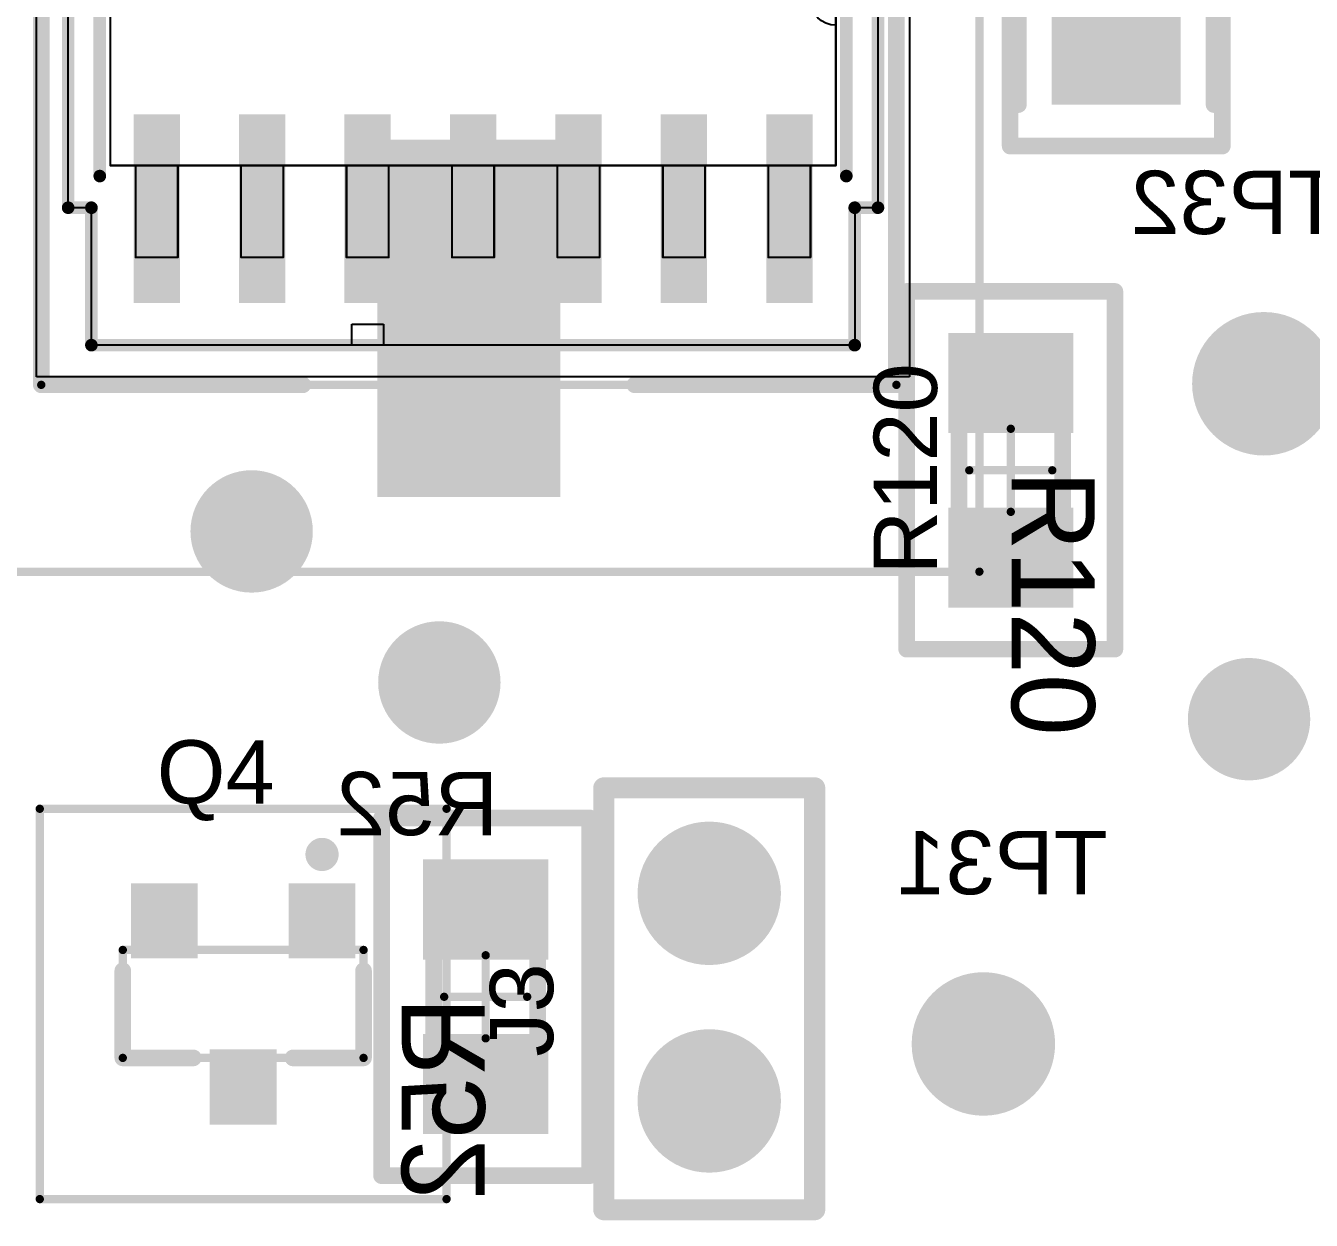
# Model space of a CAD drawing. Header units: millimetres. Extents: x 54 to 247, y 53 to 195.
# Drawn here: x 145.23 to 160.72, y 95.26 to 109.65 of the extents above; entities that cross this region are included whole.
import ezdxf

# ---------------------------------------------------------------- set-up
doc = ezdxf.new("R2010")
doc.units = ezdxf.units.MM
for name, color, linetype in [('BottomOverlay', 54, 'Continuous'), ('BottomPaste', 16, 'Continuous'), ('BottomSolder', 6, 'Continuous'), ('Mechanical10', 56, 'Continuous'), ('Mechanical12', 56, 'Continuous'), ('Mechanical13', 56, 'Continuous'), ('Mechanical15', 56, 'Continuous'), ('Mechanical5', 56, 'Continuous'), ('MultiLayer', 9, 'Continuous'), ('PadHoleLayer', 156, 'Continuous'), ('TopOverlay', 2, 'Continuous'), ('TopPaste', 8, 'Continuous'), ('TopSolder', 216, 'Continuous'), ('ViaHoleLayer', 16, 'Continuous')]:
    doc.layers.add(name, color=color, linetype=linetype)
doc.styles.add('Arial', font='arial.ttf', dxfattribs={"height": 0.2})

# ---------------------------------------------------------------- blocks, each defined once
blk = doc.blocks.new('V______CRCW0805__3_IPC_A_20')
at = {"layer": 'TopPaste'}
for points in [[(-1.654, 0.754), (-0.448, 0.754), (-0.448, -0.754), (-1.654, -0.754)], [(0.448, 0.754), (1.654, 0.754), (1.654, -0.754), (0.448, -0.754)]]:
    blk.add_hatch(color=8, dxfattribs=at).paths.add_polyline_path(points)
at = {"layer": 'TopSolder'}
for points in [[(-1.654, 0.754), (-0.448, 0.754), (-0.448, -0.754), (-1.654, -0.754)], [(0.448, 0.754), (1.654, 0.754), (1.654, -0.754), (0.448, -0.754)]]:
    blk.add_hatch(color=216, dxfattribs=at).paths.add_polyline_path(points)
at = {"layer": 'Mechanical10', "const_width": 0.2}
for points in [[(2.154, 1.254), (-2.154, 1.254)], [(-2.154, -1.254), (-2.154, 1.254)], [(2.154, -1.254), (2.154, 1.254)], [(2.154, -1.254), (-2.154, -1.254)]]:
    blk.add_lwpolyline(points, dxfattribs=at)
at = {"layer": 'Mechanical10', "const_width": 0.1}
for points in [[(-2.204, 1.254, 1), (-2.104, 1.254, 1)], [(-2.204, 1.254, 1), (-2.104, 1.254, 1)], [(2.104, 1.254, 1), (2.204, 1.254, 1)], [(2.104, 1.254, 1), (2.204, 1.254, 1)], [(-2.204, -1.254, 1), (-2.104, -1.254, 1)], [(-2.204, -1.254, 1), (-2.104, -1.254, 1)], [(2.104, -1.254, 1), (2.204, -1.254, 1)], [(2.104, -1.254, 1), (2.204, -1.254, 1)]]:
    blk.add_lwpolyline(points, format="xyb", close=True, dxfattribs=at)
at = {"layer": 'Mechanical12', "const_width": 0.2}
for points in [[(1, 0.625), (-1, 0.625)], [(-1, -0.625), (-1, 0.625)], [(1, -0.625), (1, 0.625)], [(1, -0.625), (-1, -0.625)]]:
    blk.add_lwpolyline(points, dxfattribs=at)
at = {"layer": 'Mechanical12', "const_width": 0.1}
for points in [[(-1.05, 0.625, 1), (-0.95, 0.625, 1)], [(-1.05, 0.625, 1), (-0.95, 0.625, 1)], [(0.95, 0.625, 1), (1.05, 0.625, 1)], [(0.95, 0.625, 1), (1.05, 0.625, 1)], [(-1.05, -0.625, 1), (-0.95, -0.625, 1)], [(-1.05, -0.625, 1), (-0.95, -0.625, 1)], [(0.95, -0.625, 1), (1.05, -0.625, 1)], [(0.95, -0.625, 1), (1.05, -0.625, 1)]]:
    blk.add_lwpolyline(points, format="xyb", close=True, dxfattribs=at)
at = {"layer": 'Mechanical15'}
for points, const_width in [([(2.154, 1.254), (-2.154, 1.254)], 0.2), ([(-2.154, -1.254), (-2.154, 1.254)], 0.2), ([(2.154, -1.254), (2.154, 1.254)], 0.2), ([(0, -0.5), (0, 0.5)], 0.1), ([(0.5, 0), (-0.5, 0)], 0.1), ([(2.154, -1.254), (-2.154, -1.254)], 0.2)]:
    blk.add_lwpolyline(points, dxfattribs=dict(at, const_width=const_width))
for points, const_width in [([(-2.204, 1.254, 1), (-2.104, 1.254, 1)], 0.1), ([(-2.204, 1.254, 1), (-2.104, 1.254, 1)], 0.1), ([(2.104, 1.254, 1), (2.204, 1.254, 1)], 0.1), ([(2.104, 1.254, 1), (2.204, 1.254, 1)], 0.1), ([(-0.025, 0.5, 1), (0.025, 0.5, 1)], 0.05), ([(-0.525, 0, 1), (-0.475, 0, 1)], 0.05), ([(0.475, 0, 1), (0.525, 0, 1)], 0.05), ([(-0.025, -0.5, 1), (0.025, -0.5, 1)], 0.05), ([(-2.204, -1.254, 1), (-2.104, -1.254, 1)], 0.1), ([(-2.204, -1.254, 1), (-2.104, -1.254, 1)], 0.1), ([(2.104, -1.254, 1), (2.204, -1.254, 1)], 0.1), ([(2.104, -1.254, 1), (2.204, -1.254, 1)], 0.1)]:
    blk.add_lwpolyline(points, format="xyb", close=True, dxfattribs=dict(at, const_width=const_width))
at = {"layer": 'TopOverlay', "const_width": 0.2}
for points in [[(0.073, 0.625), (-0.073, 0.625)], [(0.073, -0.625), (-0.073, -0.625)]]:
    blk.add_lwpolyline(points, dxfattribs=at)
at = {"layer": 'TopOverlay', "const_width": 0.1}
for points in [[(-0.123, 0.625, 1), (-0.023, 0.625, 1)], [(0.023, 0.625, 1), (0.123, 0.625, 1)], [(-0.123, -0.625, 1), (-0.023, -0.625, 1)], [(0.023, -0.625, 1), (0.123, -0.625, 1)]]:
    blk.add_lwpolyline(points, format="xyb", close=True, dxfattribs=at)
at = {"layer": 'Mechanical10'}
blk.add_text('R120', height=1, dxfattribs=at).set_placement((0, 0.011))
blk = doc.blocks.new('D14_M_23')
at = {"layer": 'TopPaste'}
for points in [[(-3.649, 4.089), (-1.379, 4.089), (-1.379, 3.531), (-3.649, 3.531)], [(1.379, 4.089), (3.649, 4.089), (3.649, 3.531), (1.379, 3.531)], [(-3.649, 2.819), (-1.379, 2.819), (-1.379, 2.261), (-3.649, 2.261)], [(1.379, 2.819), (3.649, 2.819), (3.649, 2.261), (1.379, 2.261)], [(-3.649, 1.549), (-1.379, 1.549), (-1.379, 0.991), (-3.649, 0.991)], [(1.379, 1.549), (3.649, 1.549), (3.649, 0.991), (1.379, 0.991)], [(-3.649, 0.279), (-1.379, 0.279), (-1.379, -0.279), (-3.649, -0.279)], [(1.379, 0.279), (3.649, 0.279), (3.649, -0.279), (1.379, -0.279)], [(-3.649, -0.991), (-1.379, -0.991), (-1.379, -1.549), (-3.649, -1.549)], [(1.379, -0.991), (3.649, -0.991), (3.649, -1.549), (1.379, -1.549)], [(-3.649, -2.261), (-1.379, -2.261), (-1.379, -2.819), (-3.649, -2.819)], [(1.379, -2.261), (3.649, -2.261), (3.649, -2.819), (1.379, -2.819)], [(-3.649, -3.531), (-1.379, -3.531), (-1.379, -4.089), (-3.649, -4.089)], [(1.379, -3.531), (3.649, -3.531), (3.649, -4.089), (1.379, -4.089)]]:
    blk.add_hatch(color=8, dxfattribs=at).paths.add_polyline_path(points)
at = {"layer": 'TopSolder'}
for points in [[(-3.649, 4.089), (-1.379, 4.089), (-1.379, 3.531), (-3.649, 3.531)], [(1.379, 4.089), (3.649, 4.089), (3.649, 3.531), (1.379, 3.531)], [(-3.649, 2.819), (-1.379, 2.819), (-1.379, 2.261), (-3.649, 2.261)], [(1.379, 2.819), (3.649, 2.819), (3.649, 2.261), (1.379, 2.261)], [(-3.649, 1.549), (-1.379, 1.549), (-1.379, 0.991), (-3.649, 0.991)], [(1.379, 1.549), (3.649, 1.549), (3.649, 0.991), (1.379, 0.991)], [(-3.649, 0.279), (-1.379, 0.279), (-1.379, -0.279), (-3.649, -0.279)], [(1.379, 0.279), (3.649, 0.279), (3.649, -0.279), (1.379, -0.279)], [(-3.649, -0.991), (-1.379, -0.991), (-1.379, -1.549), (-3.649, -1.549)], [(1.379, -0.991), (3.649, -0.991), (3.649, -1.549), (1.379, -1.549)], [(-3.649, -2.261), (-1.379, -2.261), (-1.379, -2.819), (-3.649, -2.819)], [(1.379, -2.261), (3.649, -2.261), (3.649, -2.819), (1.379, -2.819)], [(-3.649, -3.531), (-1.379, -3.531), (-1.379, -4.089), (-3.649, -4.089)], [(1.379, -3.531), (3.649, -3.531), (3.649, -4.089), (1.379, -4.089)]]:
    blk.add_hatch(color=216, dxfattribs=at).paths.add_polyline_path(points)
at = {"layer": 'Mechanical13', "const_width": 0.0127}
for points in [[(-2, 4.369, 1), (-1.988, 4.369, 1)], [(-2, 4.369, 1), (-1.988, 4.369, 1)], [(1.988, 4.369, 1), (2, 4.369, 1)], [(1.988, 4.369, 1), (2, 4.369, 1)], [(-3.105, 4.064, 1), (-3.092, 4.064, 1)], [(-3.105, 4.064, 1), (-3.092, 4.064, 1)], [(-2, 4.064, 1), (-1.988, 4.064, 1)], [(-2, 4.064, 1), (-1.988, 4.064, 1)], [(1.988, 4.064, 1), (2, 4.064, 1)], [(1.988, 4.064, 1), (2, 4.064, 1)], [(3.092, 4.064, 1), (3.105, 4.064, 1)], [(3.092, 4.064, 1), (3.105, 4.064, 1)], [(-3.105, 3.556, 1), (-3.092, 3.556, 1)], [(-3.105, 3.556, 1), (-3.092, 3.556, 1)], [(-2, 3.556, 1), (-1.988, 3.556, 1)], [(-2, 3.556, 1), (-1.988, 3.556, 1)], [(1.988, 3.556, 1), (2, 3.556, 1)], [(1.988, 3.556, 1), (2, 3.556, 1)], [(3.092, 3.556, 1), (3.105, 3.556, 1)], [(3.092, 3.556, 1), (3.105, 3.556, 1)], [(-3.105, 2.794, 1), (-3.092, 2.794, 1)], [(-3.105, 2.794, 1), (-3.092, 2.794, 1)], [(-2, 2.794, 1), (-1.988, 2.794, 1)], [(-2, 2.794, 1), (-1.988, 2.794, 1)], [(1.988, 2.794, 1), (2, 2.794, 1)], [(1.988, 2.794, 1), (2, 2.794, 1)], [(3.092, 2.794, 1), (3.105, 2.794, 1)], [(3.092, 2.794, 1), (3.105, 2.794, 1)], [(-3.105, 2.286, 1), (-3.092, 2.286, 1)], [(-3.105, 2.286, 1), (-3.092, 2.286, 1)], [(-2, 2.286, 1), (-1.988, 2.286, 1)], [(-2, 2.286, 1), (-1.988, 2.286, 1)], [(1.988, 2.286, 1), (2, 2.286, 1)], [(1.988, 2.286, 1), (2, 2.286, 1)], [(3.092, 2.286, 1), (3.105, 2.286, 1)], [(3.092, 2.286, 1), (3.105, 2.286, 1)], [(-3.105, 1.524, 1), (-3.092, 1.524, 1)], [(-3.105, 1.524, 1), (-3.092, 1.524, 1)], [(-2, 1.524, 1), (-1.988, 1.524, 1)], [(-2, 1.524, 1), (-1.988, 1.524, 1)], [(1.988, 1.524, 1), (2, 1.524, 1)], [(1.988, 1.524, 1), (2, 1.524, 1)], [(3.092, 1.524, 1), (3.105, 1.524, 1)], [(3.092, 1.524, 1), (3.105, 1.524, 1)], [(-3.105, 1.016, 1), (-3.092, 1.016, 1)], [(-3.105, 1.016, 1), (-3.092, 1.016, 1)], [(-2, 1.016, 1), (-1.988, 1.016, 1)], [(-2, 1.016, 1), (-1.988, 1.016, 1)], [(1.988, 1.016, 1), (2, 1.016, 1)], [(1.988, 1.016, 1), (2, 1.016, 1)], [(3.092, 1.016, 1), (3.105, 1.016, 1)], [(3.092, 1.016, 1), (3.105, 1.016, 1)], [(-3.105, 0.254, 1), (-3.092, 0.254, 1)], [(-3.105, 0.254, 1), (-3.092, 0.254, 1)], [(-2, 0.254, 1), (-1.988, 0.254, 1)], [(-2, 0.254, 1), (-1.988, 0.254, 1)], [(1.988, 0.254, 1), (2, 0.254, 1)], [(1.988, 0.254, 1), (2, 0.254, 1)], [(3.092, 0.254, 1), (3.105, 0.254, 1)], [(3.092, 0.254, 1), (3.105, 0.254, 1)], [(-3.105, -0.254, 1), (-3.092, -0.254, 1)], [(-3.105, -0.254, 1), (-3.092, -0.254, 1)], [(-2, -0.254, 1), (-1.988, -0.254, 1)], [(-2, -0.254, 1), (-1.988, -0.254, 1)], [(1.988, -0.254, 1), (2, -0.254, 1)], [(1.988, -0.254, 1), (2, -0.254, 1)], [(3.092, -0.254, 1), (3.105, -0.254, 1)], [(3.092, -0.254, 1), (3.105, -0.254, 1)], [(-3.105, -1.016, 1), (-3.092, -1.016, 1)], [(-3.105, -1.016, 1), (-3.092, -1.016, 1)], [(-2, -1.016, 1), (-1.988, -1.016, 1)], [(-2, -1.016, 1), (-1.988, -1.016, 1)], [(1.988, -1.016, 1), (2, -1.016, 1)], [(1.988, -1.016, 1), (2, -1.016, 1)], [(3.092, -1.016, 1), (3.105, -1.016, 1)], [(3.092, -1.016, 1), (3.105, -1.016, 1)], [(-3.105, -1.524, 1), (-3.092, -1.524, 1)], [(-3.105, -1.524, 1), (-3.092, -1.524, 1)], [(-2, -1.524, 1), (-1.988, -1.524, 1)], [(-2, -1.524, 1), (-1.988, -1.524, 1)], [(1.988, -1.524, 1), (2, -1.524, 1)], [(1.988, -1.524, 1), (2, -1.524, 1)], [(3.092, -1.524, 1), (3.105, -1.524, 1)], [(3.092, -1.524, 1), (3.105, -1.524, 1)], [(-3.105, -2.286, 1), (-3.092, -2.286, 1)], [(-3.105, -2.286, 1), (-3.092, -2.286, 1)], [(-2, -2.286, 1), (-1.988, -2.286, 1)], [(-2, -2.286, 1), (-1.988, -2.286, 1)], [(1.988, -2.286, 1), (2, -2.286, 1)], [(1.988, -2.286, 1), (2, -2.286, 1)], [(3.092, -2.286, 1), (3.105, -2.286, 1)], [(3.092, -2.286, 1), (3.105, -2.286, 1)], [(-3.105, -2.794, 1), (-3.092, -2.794, 1)], [(-3.105, -2.794, 1), (-3.092, -2.794, 1)], [(-2, -2.794, 1), (-1.988, -2.794, 1)], [(-2, -2.794, 1), (-1.988, -2.794, 1)], [(1.988, -2.794, 1), (2, -2.794, 1)], [(1.988, -2.794, 1), (2, -2.794, 1)], [(3.092, -2.794, 1), (3.105, -2.794, 1)], [(3.092, -2.794, 1), (3.105, -2.794, 1)], [(-3.105, -3.556, 1), (-3.092, -3.556, 1)], [(-3.105, -3.556, 1), (-3.092, -3.556, 1)], [(-2, -3.556, 1), (-1.988, -3.556, 1)], [(-2, -3.556, 1), (-1.988, -3.556, 1)], [(1.988, -3.556, 1), (2, -3.556, 1)], [(1.988, -3.556, 1), (2, -3.556, 1)], [(3.092, -3.556, 1), (3.105, -3.556, 1)], [(3.092, -3.556, 1), (3.105, -3.556, 1)], [(-3.105, -4.064, 1), (-3.092, -4.064, 1)], [(-3.105, -4.064, 1), (-3.092, -4.064, 1)], [(-2, -4.064, 1), (-1.988, -4.064, 1)], [(-2, -4.064, 1), (-1.988, -4.064, 1)], [(1.988, -4.064, 1), (2, -4.064, 1)], [(1.988, -4.064, 1), (2, -4.064, 1)], [(3.092, -4.064, 1), (3.105, -4.064, 1)], [(3.092, -4.064, 1), (3.105, -4.064, 1)], [(-2, -4.369, 1), (-1.988, -4.369, 1)], [(-2, -4.369, 1), (-1.988, -4.369, 1)], [(1.988, -4.369, 1), (2, -4.369, 1)], [(1.988, -4.369, 1), (2, -4.369, 1)]]:
    blk.add_lwpolyline(points, format="xyb", close=True, dxfattribs=at)
at = {"layer": 'Mechanical13', "const_width": 0.0254}
for points in [[(-1.994, -4.369), (-1.994, 4.369)], [(1.994, 4.369), (-1.994, 4.369)], [(1.994, -4.369), (1.994, 4.369)], [(-3.099, 3.556), (-3.099, 4.064)], [(-1.994, 4.064), (-3.099, 4.064)], [(-1.994, 3.556), (-1.994, 4.064)], [(3.099, 4.064), (1.994, 4.064)], [(1.994, 3.556), (1.994, 4.064)], [(3.099, 3.556), (3.099, 4.064)], [(-1.994, 3.556), (-3.099, 3.556)], [(3.099, 3.556), (1.994, 3.556)], [(-3.099, 2.286), (-3.099, 2.794)], [(-1.994, 2.794), (-3.099, 2.794)], [(-1.994, 2.286), (-1.994, 2.794)], [(3.099, 2.794), (1.994, 2.794)], [(1.994, 2.286), (1.994, 2.794)], [(3.099, 2.286), (3.099, 2.794)], [(-1.994, 2.286), (-3.099, 2.286)], [(3.099, 2.286), (1.994, 2.286)], [(-3.099, 1.016), (-3.099, 1.524)], [(-1.994, 1.524), (-3.099, 1.524)], [(-1.994, 1.016), (-1.994, 1.524)], [(3.099, 1.524), (1.994, 1.524)], [(1.994, 1.016), (1.994, 1.524)], [(3.099, 1.016), (3.099, 1.524)], [(-1.994, 1.016), (-3.099, 1.016)], [(3.099, 1.016), (1.994, 1.016)], [(-3.099, -0.254), (-3.099, 0.254)], [(-1.994, 0.254), (-3.099, 0.254)], [(-1.994, -0.254), (-1.994, 0.254)], [(3.099, 0.254), (1.994, 0.254)], [(1.994, -0.254), (1.994, 0.254)], [(3.099, -0.254), (3.099, 0.254)], [(-1.994, -0.254), (-3.099, -0.254)], [(3.099, -0.254), (1.994, -0.254)], [(-3.099, -1.524), (-3.099, -1.016)], [(-1.994, -1.016), (-3.099, -1.016)], [(-1.994, -1.524), (-1.994, -1.016)], [(3.099, -1.016), (1.994, -1.016)], [(1.994, -1.524), (1.994, -1.016)], [(3.099, -1.524), (3.099, -1.016)], [(-1.994, -1.524), (-3.099, -1.524)], [(3.099, -1.524), (1.994, -1.524)], [(-3.099, -2.794), (-3.099, -2.286)], [(-1.994, -2.286), (-3.099, -2.286)], [(-1.994, -2.794), (-1.994, -2.286)], [(3.099, -2.286), (1.994, -2.286)], [(1.994, -2.794), (1.994, -2.286)], [(3.099, -2.794), (3.099, -2.286)], [(-1.994, -2.794), (-3.099, -2.794)], [(3.099, -2.794), (1.994, -2.794)], [(-3.099, -4.064), (-3.099, -3.556)], [(-1.994, -3.556), (-3.099, -3.556)], [(-1.994, -4.064), (-1.994, -3.556)], [(3.099, -3.556), (1.994, -3.556)], [(1.994, -4.064), (1.994, -3.556)], [(3.099, -4.064), (3.099, -3.556)], [(-1.994, -4.064), (-3.099, -4.064)], [(3.099, -4.064), (1.994, -4.064)], [(1.994, -4.369), (-1.994, -4.369)]]:
    blk.add_lwpolyline(points, dxfattribs=at)
at = {"layer": 'Mechanical13'}
blk.add_lwpolyline([(0.305, 4.369, -1), (-0.305, 4.369)], format="xyb", dxfattribs=at)
for points in [[(-0.305, 4.369, 1), (-0.305, 4.369, 1)], [(0.305, 4.369, 1), (0.305, 4.369, 1)]]:
    blk.add_lwpolyline(points, format="xyb", close=True, dxfattribs=at)
at = {"layer": 'Mechanical15'}
for p, q in [((-2.502, 4.597), (-2.502, 4.877)), ((-2.502, 4.877), (2.502, 4.877)), ((2.502, 4.877), (2.502, 4.597)), ((-4.157, -4.597), (-4.157, 4.597)), ((-4.157, 4.597), (-2.502, 4.597)), ((2.502, 4.597), (4.157, 4.597)), ((4.157, 4.597), (4.157, -4.597)), ((-2.502, -4.597), (-4.157, -4.597)), ((-2.502, -4.877), (-2.502, -4.597)), ((4.157, -4.597), (2.502, -4.597)), ((2.502, -4.597), (2.502, -4.877)), ((2.502, -4.877), (-2.502, -4.877))]:
    blk.add_line(p, q, dxfattribs=at)
at = {"layer": 'Mechanical15', "const_width": 0.152}
for points in [[(2.502, 4.877), (-2.502, 4.877)], [(-2.502, 4.597), (-2.502, 4.877)], [(2.502, 4.597), (2.502, 4.877)], [(-2.502, 4.597), (-4.157, 4.597)], [(-4.157, -4.597), (-4.157, 4.597)], [(4.157, 4.597), (2.502, 4.597)], [(4.157, -4.597), (4.157, 4.597)], [(-2.502, -4.597), (-4.157, -4.597)], [(-2.502, -4.877), (-2.502, -4.597)], [(2.502, -4.877), (2.502, -4.597)], [(4.157, -4.597), (2.502, -4.597)], [(2.502, -4.877), (-2.502, -4.877)]]:
    blk.add_lwpolyline(points, dxfattribs=at)
at = {"layer": 'Mechanical15', "const_width": 0.0762}
for points in [[(-2.54, 4.877, 1), (-2.464, 4.877, 1)], [(-2.54, 4.877, 1), (-2.464, 4.877, 1)], [(2.464, 4.877, 1), (2.54, 4.877, 1)], [(2.464, 4.877, 1), (2.54, 4.877, 1)], [(-4.195, 4.597, 1), (-4.119, 4.597, 1)], [(-4.195, 4.597, 1), (-4.119, 4.597, 1)], [(-2.54, 4.597, 1), (-2.464, 4.597, 1)], [(-2.54, 4.597, 1), (-2.464, 4.597, 1)], [(2.464, 4.597, 1), (2.54, 4.597, 1)], [(2.464, 4.597, 1), (2.54, 4.597, 1)], [(4.119, 4.597, 1), (4.195, 4.597, 1)], [(4.119, 4.597, 1), (4.195, 4.597, 1)], [(-4.195, -4.597, 1), (-4.119, -4.597, 1)], [(-4.195, -4.597, 1), (-4.119, -4.597, 1)], [(-2.54, -4.597, 1), (-2.464, -4.597, 1)], [(-2.54, -4.597, 1), (-2.464, -4.597, 1)], [(2.464, -4.597, 1), (2.54, -4.597, 1)], [(2.464, -4.597, 1), (2.54, -4.597, 1)], [(4.119, -4.597, 1), (4.195, -4.597, 1)], [(4.119, -4.597, 1), (4.195, -4.597, 1)], [(-2.54, -4.877, 1), (-2.464, -4.877, 1)], [(-2.54, -4.877, 1), (-2.464, -4.877, 1)], [(2.464, -4.877, 1), (2.54, -4.877, 1)], [(2.464, -4.877, 1), (2.54, -4.877, 1)]]:
    blk.add_lwpolyline(points, format="xyb", close=True, dxfattribs=at)
at = {"layer": 'Mechanical5'}
for p, q in [((-4.538, -5.258), (-4.538, 5.258)), ((-4.538, 5.258), (4.538, 5.258)), ((4.538, 5.258), (4.538, -5.258)), ((4.538, -5.258), (-4.538, -5.258))]:
    blk.add_line(p, q, dxfattribs=at)
at = {"layer": 'TopOverlay'}
for p, q in [((3.903, -1.46), (3.903, -1.079)), ((3.903, -1.079), (4.157, -1.079)), ((4.157, -1.079), (4.157, -1.46)), ((4.157, -1.46), (3.903, -1.46))]:
    blk.add_line(p, q, dxfattribs=at)
at = {"layer": 'TopOverlay', "const_width": 0.152}
for points in [[(2.121, 4.496), (-2.121, 4.496)], [(2.121, -4.496), (-2.121, -4.496)]]:
    blk.add_lwpolyline(points, dxfattribs=at)
at = {"layer": 'TopOverlay', "const_width": 0.0762}
for points in [[(-2.159, 4.496, 1), (-2.083, 4.496, 1)], [(2.083, 4.496, 1), (2.159, 4.496, 1)], [(-2.159, -4.496, 1), (-2.083, -4.496, 1)], [(2.083, -4.496, 1), (2.159, -4.496, 1)]]:
    blk.add_lwpolyline(points, format="xyb", close=True, dxfattribs=at)
at = {"layer": 'Mechanical13'}
blk.add_text('*', height=1.27, dxfattribs=at).set_placement((-1.93, 3.023))
at = {"layer": 'TopOverlay'}
blk.add_text('*', height=1.27, dxfattribs=at).set_placement((-3.085, 4.241))
blk = doc.blocks.new('T____P_____B_76')
at = {"layer": 'BottomSolder'}
h = blk.add_hatch(color=6, dxfattribs=at)
edge = h.paths.add_edge_path()
edge.add_arc((0, 0), 0.864, 0, 360)
h = blk.add_hatch(color=6, dxfattribs=at)
edge = h.paths.add_edge_path()
edge.add_arc((0, 0), 0.864, 0, 360)
at = {"layer": 'MultiLayer'}
h = blk.add_hatch(color=9, dxfattribs=at)
edge = h.paths.add_edge_path()
edge.add_arc((0, 0), 0.762, 0, 360)
at = {"layer": 'PadHoleLayer'}
h = blk.add_hatch(color=156, dxfattribs=at)
edge = h.paths.add_edge_path()
edge.add_arc((0, 0), 0.381, 0, 360)
at = {"layer": 'TopSolder'}
h = blk.add_hatch(color=216, dxfattribs=at)
edge = h.paths.add_edge_path()
edge.add_arc((0, 0), 0.864, 0, 360)
h = blk.add_hatch(color=216, dxfattribs=at)
edge = h.paths.add_edge_path()
edge.add_arc((0, 0), 0.864, 0, 360)
at = {"layer": 'ViaHoleLayer'}
h = blk.add_hatch(color=16, dxfattribs=at)
edge = h.paths.add_edge_path()
edge.add_arc((0, 0), 0.356, 0, 360)
blk = doc.blocks.new('T____P_____B_77')
at = {"layer": 'BottomSolder'}
h = blk.add_hatch(color=6, dxfattribs=at)
edge = h.paths.add_edge_path()
edge.add_arc((0, 0), 0.864, 0, 360)
h = blk.add_hatch(color=6, dxfattribs=at)
edge = h.paths.add_edge_path()
edge.add_arc((0, 0), 0.864, 0, 360)
at = {"layer": 'MultiLayer'}
h = blk.add_hatch(color=9, dxfattribs=at)
edge = h.paths.add_edge_path()
edge.add_arc((0, 0), 0.762, 0, 360)
at = {"layer": 'PadHoleLayer'}
h = blk.add_hatch(color=156, dxfattribs=at)
edge = h.paths.add_edge_path()
edge.add_arc((0, 0), 0.381, 0, 360)
at = {"layer": 'TopSolder'}
h = blk.add_hatch(color=216, dxfattribs=at)
edge = h.paths.add_edge_path()
edge.add_arc((0, 0), 0.864, 0, 360)
h = blk.add_hatch(color=216, dxfattribs=at)
edge = h.paths.add_edge_path()
edge.add_arc((0, 0), 0.864, 0, 360)
at = {"layer": 'ViaHoleLayer'}
h = blk.add_hatch(color=16, dxfattribs=at)
edge = h.paths.add_edge_path()
edge.add_arc((0, 0), 0.356, 0, 360)
blk = doc.blocks.new('V______CRCW0805__3_IPC_A_B_116')
at = {"layer": 'BottomPaste'}
for points in [[(-1.654, 0.754), (-0.448, 0.754), (-0.448, -0.754), (-1.654, -0.754)], [(0.448, 0.754), (1.654, 0.754), (1.654, -0.754), (0.448, -0.754)]]:
    blk.add_hatch(color=16, dxfattribs=at).paths.add_polyline_path(points)
at = {"layer": 'BottomSolder'}
for points in [[(-1.654, 0.754), (-0.448, 0.754), (-0.448, -0.754), (-1.654, -0.754)], [(0.448, 0.754), (1.654, 0.754), (1.654, -0.754), (0.448, -0.754)]]:
    blk.add_hatch(color=6, dxfattribs=at).paths.add_polyline_path(points)
at = {"layer": 'BottomOverlay', "const_width": 0.2}
for points in [[(0.073, 0.625), (-0.073, 0.625)], [(0.073, -0.625), (-0.073, -0.625)]]:
    blk.add_lwpolyline(points, dxfattribs=at)
at = {"layer": 'BottomOverlay', "const_width": 0.1}
for points in [[(-0.123, 0.625, 1), (-0.023, 0.625, 1)], [(0.023, 0.625, 1), (0.123, 0.625, 1)], [(-0.123, -0.625, 1), (-0.023, -0.625, 1)], [(0.023, -0.625, 1), (0.123, -0.625, 1)]]:
    blk.add_lwpolyline(points, format="xyb", close=True, dxfattribs=at)
at = {"layer": 'Mechanical10', "const_width": 0.2}
for points in [[(-2.154, -1.254), (-2.154, 1.254)], [(2.154, 1.254), (-2.154, 1.254)], [(2.154, -1.254), (2.154, 1.254)], [(2.154, -1.254), (-2.154, -1.254)]]:
    blk.add_lwpolyline(points, dxfattribs=at)
at = {"layer": 'Mechanical10', "const_width": 0.1}
for points in [[(-2.204, 1.254, 1), (-2.104, 1.254, 1)], [(-2.204, 1.254, 1), (-2.104, 1.254, 1)], [(2.104, 1.254, 1), (2.204, 1.254, 1)], [(2.104, 1.254, 1), (2.204, 1.254, 1)], [(-2.204, -1.254, 1), (-2.104, -1.254, 1)], [(-2.204, -1.254, 1), (-2.104, -1.254, 1)], [(2.104, -1.254, 1), (2.204, -1.254, 1)], [(2.104, -1.254, 1), (2.204, -1.254, 1)]]:
    blk.add_lwpolyline(points, format="xyb", close=True, dxfattribs=at)
at = {"layer": 'Mechanical12', "const_width": 0.2}
for points in [[(-1, -0.625), (-1, 0.625)], [(1, 0.625), (-1, 0.625)], [(1, -0.625), (1, 0.625)], [(1, -0.625), (-1, -0.625)]]:
    blk.add_lwpolyline(points, dxfattribs=at)
at = {"layer": 'Mechanical12', "const_width": 0.1}
for points in [[(-1.05, 0.625, 1), (-0.95, 0.625, 1)], [(-1.05, 0.625, 1), (-0.95, 0.625, 1)], [(0.95, 0.625, 1), (1.05, 0.625, 1)], [(0.95, 0.625, 1), (1.05, 0.625, 1)], [(-1.05, -0.625, 1), (-0.95, -0.625, 1)], [(-1.05, -0.625, 1), (-0.95, -0.625, 1)], [(0.95, -0.625, 1), (1.05, -0.625, 1)], [(0.95, -0.625, 1), (1.05, -0.625, 1)]]:
    blk.add_lwpolyline(points, format="xyb", close=True, dxfattribs=at)
at = {"layer": 'Mechanical15'}
for points, const_width in [([(-2.154, -1.254), (-2.154, 1.254)], 0.2), ([(2.154, 1.254), (-2.154, 1.254)], 0.2), ([(2.154, -1.254), (2.154, 1.254)], 0.2), ([(0, -0.5), (0, 0.5)], 0.1), ([(0.5, 0), (-0.5, 0)], 0.1), ([(2.154, -1.254), (-2.154, -1.254)], 0.2)]:
    blk.add_lwpolyline(points, dxfattribs=dict(at, const_width=const_width))
for points, const_width in [([(-2.204, 1.254, 1), (-2.104, 1.254, 1)], 0.1), ([(-2.204, 1.254, 1), (-2.104, 1.254, 1)], 0.1), ([(2.104, 1.254, 1), (2.204, 1.254, 1)], 0.1), ([(2.104, 1.254, 1), (2.204, 1.254, 1)], 0.1), ([(-0.025, 0.5, 1), (0.025, 0.5, 1)], 0.05), ([(-0.525, 0, 1), (-0.475, 0, 1)], 0.05), ([(0.475, 0, 1), (0.525, 0, 1)], 0.05), ([(-0.025, -0.5, 1), (0.025, -0.5, 1)], 0.05), ([(-2.204, -1.254, 1), (-2.104, -1.254, 1)], 0.1), ([(-2.204, -1.254, 1), (-2.104, -1.254, 1)], 0.1), ([(2.104, -1.254, 1), (2.204, -1.254, 1)], 0.1), ([(2.104, -1.254, 1), (2.204, -1.254, 1)], 0.1)]:
    blk.add_lwpolyline(points, format="xyb", close=True, dxfattribs=dict(at, const_width=const_width))
at = {"layer": 'Mechanical10', "text_generation_flag": 2}
blk.add_text('R52', height=1, rotation=-180, dxfattribs=at).set_placement((0, -0.011))
blk = doc.blocks.new('BC847B215_145')
at = {"layer": 'TopPaste'}
for points in [[(-0.3, 0.65), (-0.3, 1.35), (0.3, 1.35), (0.3, 0.65)], [(-1.25, -1.35), (-1.25, -0.65), (-0.65, -0.65), (-0.65, -1.35)], [(0.65, -1.35), (0.65, -0.65), (1.25, -0.65), (1.25, -1.35)]]:
    blk.add_hatch(color=8, dxfattribs=at).paths.add_polyline_path(points)
at = {"layer": 'TopSolder'}
for points in [[(-0.402, 0.548), (-0.402, 1.452), (0.402, 1.452), (0.402, 0.548)], [(-1.352, -1.452), (-1.352, -0.548), (-0.548, -0.548), (-0.548, -1.452)], [(0.548, -1.452), (0.548, -0.548), (1.352, -0.548), (1.352, -1.452)]]:
    blk.add_hatch(color=216, dxfattribs=at).paths.add_polyline_path(points)
at = {"layer": 'Mechanical13', "const_width": 0.1}
for points in [[(-1.45, 0.65), (-1.45, -0.65)], [(1.45, 0.65), (-1.45, 0.65)], [(1.45, 0.65), (1.45, -0.65)], [(1.45, -0.65), (-1.45, -0.65)]]:
    blk.add_lwpolyline(points, dxfattribs=at)
at = {"layer": 'Mechanical13', "const_width": 0.05}
for points in [[(-1.475, 0.65, 1), (-1.425, 0.65, 1)], [(-1.475, 0.65, 1), (-1.425, 0.65, 1)], [(1.425, 0.65, 1), (1.475, 0.65, 1)], [(1.425, 0.65, 1), (1.475, 0.65, 1)], [(-1.475, -0.65, 1), (-1.425, -0.65, 1)], [(-1.475, -0.65, 1), (-1.425, -0.65, 1)], [(1.425, -0.65, 1), (1.475, -0.65, 1)], [(1.425, -0.65, 1), (1.475, -0.65, 1)]]:
    blk.add_lwpolyline(points, format="xyb", close=True, dxfattribs=at)
at = {"layer": 'Mechanical15', "const_width": 0.1}
for points in [[(-2.45, 2.35), (-2.45, -2.35)], [(2.45, 2.35), (-2.45, 2.35)], [(2.45, 2.35), (2.45, -2.35)], [(2.45, -2.35), (-2.45, -2.35)]]:
    blk.add_lwpolyline(points, dxfattribs=at)
at = {"layer": 'Mechanical15', "const_width": 0.05}
for points in [[(-2.475, 2.35, 1), (-2.425, 2.35, 1)], [(-2.475, 2.35, 1), (-2.425, 2.35, 1)], [(2.425, 2.35, 1), (2.475, 2.35, 1)], [(2.425, 2.35, 1), (2.475, 2.35, 1)], [(-2.475, -2.35, 1), (-2.425, -2.35, 1)], [(-2.475, -2.35, 1), (-2.425, -2.35, 1)], [(2.425, -2.35, 1), (2.475, -2.35, 1)], [(2.425, -2.35, 1), (2.475, -2.35, 1)]]:
    blk.add_lwpolyline(points, format="xyb", close=True, dxfattribs=at)
at = {"layer": 'TopOverlay', "const_width": 0.2}
for points in [[(-1.45, 0.65), (-1.45, -0.4)], [(-0.6, 0.65), (-1.45, 0.65)], [(1.45, 0.65), (0.6, 0.65)], [(1.45, 0.65), (1.45, -0.4)]]:
    blk.add_lwpolyline(points, dxfattribs=at)
at = {"layer": 'TopOverlay', "const_width": 0.1}
for points in [[(-1.5, 0.65, 1), (-1.4, 0.65, 1)], [(-1.5, 0.65, 1), (-1.4, 0.65, 1)], [(-0.65, 0.65, 1), (-0.55, 0.65, 1)], [(0.55, 0.65, 1), (0.65, 0.65, 1)], [(1.4, 0.65, 1), (1.5, 0.65, 1)], [(1.4, 0.65, 1), (1.5, 0.65, 1)], [(-1.5, -0.4, 1), (-1.4, -0.4, 1)], [(1.4, -0.4, 1), (1.5, -0.4, 1)], [(-1.1, -1.8, 1), (-1, -1.8, 1)], [(-1.1, -1.8, 1), (-1, -1.8, 1)], [(-0.9, -1.8, 1), (-0.8, -1.8, 1)], [(-0.9, -1.8, 1), (-0.8, -1.8, 1)]]:
    blk.add_lwpolyline(points, format="xyb", close=True, dxfattribs=at)
at = {"layer": 'TopOverlay', "const_width": 0.2}
for points in [[(-1.05, -1.8, -1), (-0.85, -1.8)], [(-0.85, -1.8, -1), (-1.05, -1.8)]]:
    blk.add_lwpolyline(points, format="xyb", dxfattribs=at)
blk = doc.blocks.new('J______2_54_155')
at = {"layer": 'BottomSolder'}
h = blk.add_hatch(color=6, dxfattribs=at)
edge = h.paths.add_edge_path()
edge.add_arc((0, 0), 0.8636, 0, 360)
h = blk.add_hatch(color=6, dxfattribs=at)
edge = h.paths.add_edge_path()
edge.add_arc((2.5, 0), 0.8636, 0, 360)
at = {"layer": 'MultiLayer'}
h = blk.add_hatch(color=9, dxfattribs=at)
edge = h.paths.add_edge_path()
edge.add_arc((0, 0), 0.762, 0, 360)
h = blk.add_hatch(color=9, dxfattribs=at)
edge = h.paths.add_edge_path()
edge.add_arc((2.5, 0), 0.762, 0, 360)
at = {"layer": 'PadHoleLayer'}
h = blk.add_hatch(color=156, dxfattribs=at)
edge = h.paths.add_edge_path()
edge.add_arc((0, 0), 0.381, 0, 360)
h = blk.add_hatch(color=156, dxfattribs=at)
edge = h.paths.add_edge_path()
edge.add_arc((2.5, 0), 0.381, 0, 360)
at = {"layer": 'TopSolder'}
h = blk.add_hatch(color=216, dxfattribs=at)
edge = h.paths.add_edge_path()
edge.add_arc((0, 0), 0.8636, 0, 360)
h = blk.add_hatch(color=216, dxfattribs=at)
edge = h.paths.add_edge_path()
edge.add_arc((2.5, 0), 0.8636, 0, 360)
at = {"layer": 'BottomOverlay', "const_width": 0.254}
for points in [[(3.81, 1.27), (-1.27, 1.27)], [(-1.27, -1.27), (-1.27, 1.27)], [(3.81, -1.27), (3.81, 1.27)], [(3.81, -1.27), (-1.27, -1.27)]]:
    blk.add_lwpolyline(points, dxfattribs=at)
at = {"layer": 'BottomOverlay', "const_width": 0.127}
for points in [[(-1.3335, 1.27, 1), (-1.2065, 1.27, 1)], [(-1.3335, 1.27, 1), (-1.2065, 1.27, 1)], [(3.7465, 1.27, 1), (3.8735, 1.27, 1)], [(3.7465, 1.27, 1), (3.8735, 1.27, 1)], [(-1.3335, -1.27, 1), (-1.2065, -1.27, 1)], [(-1.3335, -1.27, 1), (-1.2065, -1.27, 1)], [(3.7465, -1.27, 1), (3.8735, -1.27, 1)], [(3.7465, -1.27, 1), (3.8735, -1.27, 1)]]:
    blk.add_lwpolyline(points, format="xyb", close=True, dxfattribs=at)
at = {"layer": 'TopOverlay', "const_width": 0.254}
for points in [[(3.81, 1.27), (-1.27, 1.27)], [(-1.27, -1.27), (-1.27, 1.27)], [(3.81, -1.27), (3.81, 1.27)], [(0.254, -1.27), (-1.27, -1.27)], [(2.286, -1.27), (0.254, -1.27)], [(3.81, -1.27), (2.286, -1.27)]]:
    blk.add_lwpolyline(points, dxfattribs=at)
at = {"layer": 'TopOverlay', "const_width": 0.127}
for points in [[(-1.3335, 1.27, 1), (-1.2065, 1.27, 1)], [(-1.3335, 1.27, 1), (-1.2065, 1.27, 1)], [(3.7465, 1.27, 1), (3.8735, 1.27, 1)], [(3.7465, 1.27, 1), (3.8735, 1.27, 1)], [(-1.3335, -1.27, 1), (-1.2065, -1.27, 1)], [(-1.3335, -1.27, 1), (-1.2065, -1.27, 1)], [(0.1905, -1.27, 1), (0.3175, -1.27, 1)], [(0.1905, -1.27, 1), (0.3175, -1.27, 1)], [(2.2225, -1.27, 1), (2.3495, -1.27, 1)], [(2.2225, -1.27, 1), (2.3495, -1.27, 1)], [(3.7465, -1.27, 1), (3.8735, -1.27, 1)], [(3.7465, -1.27, 1), (3.8735, -1.27, 1)]]:
    blk.add_lwpolyline(points, format="xyb", close=True, dxfattribs=at)
blk = doc.blocks.new('EEEFK1V331P_B_164')
at = {"layer": 'BottomPaste'}
blk.add_hatch(color=16, dxfattribs=at).paths.add_polyline_path([(1, -2.3), (1, -6.4), (-1, -6.4), (-1, -2.3)])
at = {"layer": 'BottomSolder'}
blk.add_hatch(color=6, dxfattribs=at).paths.add_polyline_path([(1.102, -2.198), (1.102, -6.502), (-1.102, -6.502), (-1.102, -2.198)])
at = {"layer": 'BottomOverlay', "const_width": 0.2}
for points in [[(-5.15, -5.15), (-5.15, 3.75)], [(5.15, -5.15), (5.15, 3.75)], [(-5.15, -5.15), (-2, -5.15)], [(2, -5.15), (5.15, -5.15)]]:
    blk.add_lwpolyline(points, dxfattribs=at)
at = {"layer": 'BottomOverlay', "const_width": 0.1}
for points in [[(-5.2, -5.15, 1), (-5.1, -5.15, 1)], [(-5.2, -5.15, 1), (-5.1, -5.15, 1)], [(-2.05, -5.15, 1), (-1.95, -5.15, 1)], [(1.95, -5.15, 1), (2.05, -5.15, 1)], [(5.1, -5.15, 1), (5.2, -5.15, 1)], [(5.1, -5.15, 1), (5.2, -5.15, 1)]]:
    blk.add_lwpolyline(points, format="xyb", close=True, dxfattribs=at)
at = {"layer": 'Mechanical13', "const_width": 0.1}
for points in [[(-5.15, -5.15), (-5.15, 3.75)], [(5.15, -5.15), (5.15, 3.75)], [(-5.15, -5.15), (5.15, -5.15)]]:
    blk.add_lwpolyline(points, dxfattribs=at)
at = {"layer": 'Mechanical13', "const_width": 0.05}
for points in [[(-5.175, -5.15, 1), (-5.125, -5.15, 1)], [(-5.175, -5.15, 1), (-5.125, -5.15, 1)], [(5.125, -5.15, 1), (5.175, -5.15, 1)], [(5.125, -5.15, 1), (5.175, -5.15, 1)]]:
    blk.add_lwpolyline(points, format="xyb", close=True, dxfattribs=at)
at = {"layer": 'Mechanical15', "const_width": 0.1}
for points in [[(6.15, -7.4), (6.15, 7.4)], [(-6.15, -7.4), (6.15, -7.4)]]:
    blk.add_lwpolyline(points, dxfattribs=at)
at = {"layer": 'Mechanical15', "const_width": 0.05}
blk.add_lwpolyline([(6.125, -7.4, 1), (6.175, -7.4, 1)], format="xyb", close=True, dxfattribs=at)
blk.add_lwpolyline([(6.125, -7.4, 1), (6.175, -7.4, 1)], format="xyb", close=True, dxfattribs=at)
blk = doc.blocks.new('KEMET_C0805C_DN_IPC_A_B_166')
at = {"layer": 'BottomPaste'}
for points in [[(-1.653, 0.778), (-0.148, 0.778), (-0.148, -0.778), (-1.653, -0.778)], [(0.148, 0.778), (1.653, 0.778), (1.653, -0.778), (0.148, -0.778)]]:
    blk.add_hatch(color=16, dxfattribs=at).paths.add_polyline_path(points)
at = {"layer": 'BottomSolder'}
for points in [[(-1.653, 0.778), (-0.148, 0.778), (-0.148, -0.778), (-1.653, -0.778)], [(0.148, 0.778), (1.653, 0.778), (1.653, -0.778), (0.148, -0.778)]]:
    blk.add_hatch(color=6, dxfattribs=at).paths.add_polyline_path(points)
at = {"layer": 'BottomOverlay', "const_width": 0.2}
for points in [[(-1.653, 1.178), (1.653, 1.178)], [(-1.653, -1.178), (1.653, -1.178)]]:
    blk.add_lwpolyline(points, dxfattribs=at)
at = {"layer": 'BottomOverlay', "const_width": 0.1}
for points in [[(-1.703, 1.178, 1), (-1.603, 1.178, 1)], [(1.603, 1.178, 1), (1.703, 1.178, 1)], [(-1.703, -1.178, 1), (-1.603, -1.178, 1)], [(1.603, -1.178, 1), (1.703, -1.178, 1)]]:
    blk.add_lwpolyline(points, format="xyb", close=True, dxfattribs=at)
at = {"layer": 'Mechanical10', "const_width": 0.2}
for points in [[(-2.153, 1.278), (-2.153, -1.278)], [(-2.153, 1.278), (2.153, 1.278)], [(2.153, 1.278), (2.153, -1.278)], [(-2.153, -1.278), (2.153, -1.278)]]:
    blk.add_lwpolyline(points, dxfattribs=at)
at = {"layer": 'Mechanical10', "const_width": 0.1}
for points in [[(-2.203, 1.278, 1), (-2.103, 1.278, 1)], [(-2.203, 1.278, 1), (-2.103, 1.278, 1)], [(2.103, 1.278, 1), (2.203, 1.278, 1)], [(2.103, 1.278, 1), (2.203, 1.278, 1)], [(-2.203, -1.278, 1), (-2.103, -1.278, 1)], [(-2.203, -1.278, 1), (-2.103, -1.278, 1)], [(2.103, -1.278, 1), (2.203, -1.278, 1)], [(2.103, -1.278, 1), (2.203, -1.278, 1)]]:
    blk.add_lwpolyline(points, format="xyb", close=True, dxfattribs=at)
at = {"layer": 'Mechanical12', "const_width": 0.2}
for points in [[(-1, 0.625), (-1, -0.625)], [(-1, 0.625), (1, 0.625)], [(1, 0.625), (1, -0.625)], [(-1, -0.625), (1, -0.625)]]:
    blk.add_lwpolyline(points, dxfattribs=at)
at = {"layer": 'Mechanical12', "const_width": 0.1}
for points in [[(-1.05, 0.625, 1), (-0.95, 0.625, 1)], [(-1.05, 0.625, 1), (-0.95, 0.625, 1)], [(0.95, 0.625, 1), (1.05, 0.625, 1)], [(0.95, 0.625, 1), (1.05, 0.625, 1)], [(-1.05, -0.625, 1), (-0.95, -0.625, 1)], [(-1.05, -0.625, 1), (-0.95, -0.625, 1)], [(0.95, -0.625, 1), (1.05, -0.625, 1)], [(0.95, -0.625, 1), (1.05, -0.625, 1)]]:
    blk.add_lwpolyline(points, format="xyb", close=True, dxfattribs=at)
at = {"layer": 'Mechanical15'}
for points, const_width in [([(-2.153, 1.278), (-2.153, -1.278)], 0.2), ([(-2.153, 1.278), (2.153, 1.278)], 0.2), ([(2.153, 1.278), (2.153, -1.278)], 0.2), ([(0, 0.5), (0, -0.5)], 0.1), ([(-0.5, 0), (0.5, 0)], 0.1), ([(-2.153, -1.278), (2.153, -1.278)], 0.2)]:
    blk.add_lwpolyline(points, dxfattribs=dict(at, const_width=const_width))
for points, const_width in [([(-2.203, 1.278, 1), (-2.103, 1.278, 1)], 0.1), ([(-2.203, 1.278, 1), (-2.103, 1.278, 1)], 0.1), ([(2.103, 1.278, 1), (2.203, 1.278, 1)], 0.1), ([(2.103, 1.278, 1), (2.203, 1.278, 1)], 0.1), ([(-0.025, 0.5, 1), (0.025, 0.5, 1)], 0.05), ([(-0.525, 0, 1), (-0.475, 0, 1)], 0.05), ([(0.475, 0, 1), (0.525, 0, 1)], 0.05), ([(-0.025, -0.5, 1), (0.025, -0.5, 1)], 0.05), ([(-2.203, -1.278, 1), (-2.103, -1.278, 1)], 0.1), ([(-2.203, -1.278, 1), (-2.103, -1.278, 1)], 0.1), ([(2.103, -1.278, 1), (2.203, -1.278, 1)], 0.1), ([(2.103, -1.278, 1), (2.203, -1.278, 1)], 0.1)]:
    blk.add_lwpolyline(points, format="xyb", close=True, dxfattribs=dict(at, const_width=const_width))
at = {"layer": 'Mechanical10', "text_generation_flag": 2}
blk.add_text('C18', height=1, rotation=180, dxfattribs=at).set_placement((0, -0.011))

msp = doc.modelspace()

# ---------------------------------------------------------------- hatches: boundary and pattern name
at = {"layer": 'BottomSolder'}
h = msp.add_hatch(color=6, dxfattribs=at)
edge = h.paths.add_edge_path()
edge.add_arc((147.955, 103.556), 0.737, 0, 360)
h = msp.add_hatch(color=6, dxfattribs=at)
edge = h.paths.add_edge_path()
edge.add_arc((150.216, 101.737), 0.737, 0, 360)
h = msp.add_hatch(color=6, dxfattribs=at)
edge = h.paths.add_edge_path()
edge.add_arc((159.969, 101.295), 0.737, 0, 360)
at = {"layer": 'TopSolder'}
h = msp.add_hatch(color=216, dxfattribs=at)
edge = h.paths.add_edge_path()
edge.add_arc((147.955, 103.556), 0.737, 0, 360)
h = msp.add_hatch(color=216, dxfattribs=at)
edge = h.paths.add_edge_path()
edge.add_arc((150.216, 101.737), 0.737, 0, 360)
h = msp.add_hatch(color=216, dxfattribs=at)
edge = h.paths.add_edge_path()
edge.add_arc((159.969, 101.295), 0.737, 0, 360)
at = {"layer": 'ViaHoleLayer'}
h = msp.add_hatch(color=16, dxfattribs=at)
edge = h.paths.add_edge_path()
edge.add_arc((147.955, 103.556), 0.356, 0, 360)
h = msp.add_hatch(color=16, dxfattribs=at)
edge = h.paths.add_edge_path()
edge.add_arc((150.216, 101.737), 0.356, 0, 360)
h = msp.add_hatch(color=16, dxfattribs=at)
edge = h.paths.add_edge_path()
edge.add_arc((159.969, 101.295), 0.356, 0, 360)

# ---------------------------------------------------------------- block references
msp.add_blockref('EEEFK1V331P_B_164', (150.571, 110.471))
for name, p, rotation in [('D14_M_23', (150.622, 109.956), 270), ('KEMET_C0805C_DN_IPC_A_B_166', (158.369, 110.349), 90), ('V______CRCW0805__3_IPC_A_20', (157.099, 104.292), 270), ('T____P_____B_76', (160.147, 105.334), 90), ('J______2_54_155', (153.467, 99.198), 270), ('BC847B215_145', (147.853, 97.866), 180), ('V______CRCW0805__3_IPC_A_B_116', (150.774, 97.952), 270), ('T____P_____B_77', (156.769, 97.384), 90)]:
    msp.add_blockref(name, p, dxfattribs=dict(rotation=rotation))

# ---------------------------------------------------------------- texts
at = {"layer": 'BottomOverlay', "style": 'Arial', "text_generation_flag": 2}
for s, p in [('TP32', (161.086, 107.137)), ('R52', (150.926, 99.898)), ('TP31', (158.267, 99.187))]:
    msp.add_text(s, height=0.762, dxfattribs=at).set_placement(p)
at = {"layer": 'TopOverlay', "style": 'Arial'}
for s, p in [('R120', (156.21, 103.036)), ('J3', (151.587, 97.231))]:
    msp.add_text(s, height=0.762, rotation=90, dxfattribs=at).set_placement(p)
msp.add_text('Q4', height=0.762, dxfattribs=at).set_placement((146.812, 100.279))

doc.saveas('drawing.dxf')
